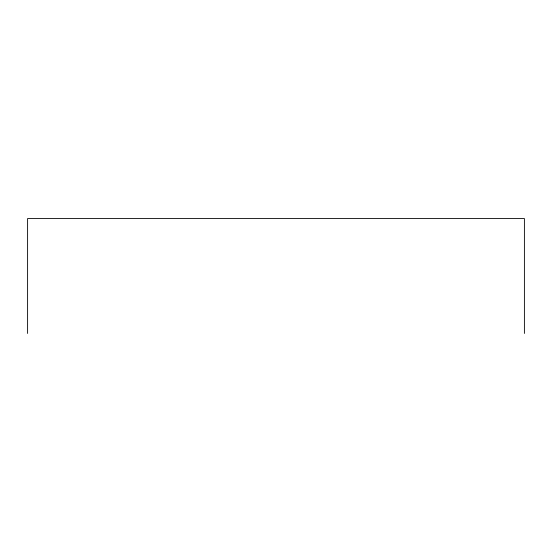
<?xml version="1.0" encoding="UTF-8"?>
<svg xmlns="http://www.w3.org/2000/svg" width="552" height="552" viewBox="0 0 552 552"><rect width="100%" height="100%" fill="white"/><g stroke="black" fill="none" stroke-linecap="round" stroke-linejoin="round"><path stroke-width="0.83" d="M524.4 333.456L524.4 218.544L27.6 218.544L27.6 333.456"/></g></svg>
